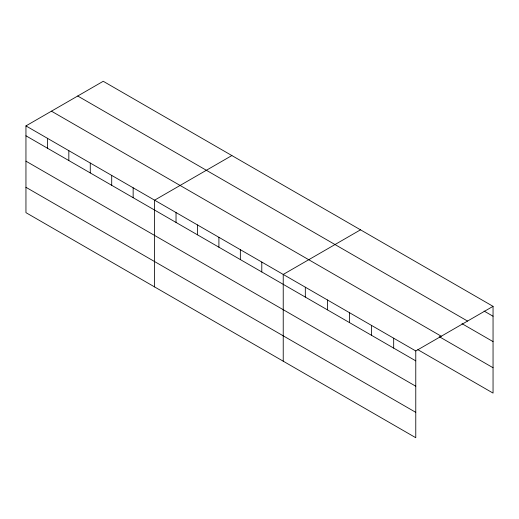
<?xml version="1.0" encoding="UTF-8"?>
<svg xmlns="http://www.w3.org/2000/svg" width="519" height="519" viewBox="0 0 519 519"><rect width="100%" height="100%" fill="white"/><g stroke="black" fill="none" stroke-linecap="round" stroke-linejoin="round"><path stroke-width="0.78" d="M25.95 125.903L415.771 350.961L415.771 437.718L25.95 212.654L25.95 125.903L103.229 81.282L493.05 306.346L493.05 393.097L417.808 349.657M231.87 155.557L154.591 200.172L154.591 286.923M360.51 229.826L283.231 274.441L283.231 361.198M415.771 350.961L493.05 306.346M484.078 311.063L493.05 316.24M77.727 96.009L467.548 321.066M461.988 323.668L493.05 341.606M51.452 111.176L441.273 336.241M439.204 336.649L493.05 367.737M25.95 135.796L415.771 360.861M25.95 161.162L415.771 386.22M25.95 187.294L415.771 412.352M393.681 338.206L393.681 348.106M371.591 325.452L371.591 335.352M349.501 312.704L349.501 322.597M327.411 299.95L327.411 309.843M305.321 287.195L305.321 297.089M261.79 262.063L261.79 271.962M240.349 249.684L240.349 259.578M218.908 237.306L218.908 247.2M197.473 224.928L197.473 234.822M176.032 212.55L176.032 222.443M133.149 187.794L133.149 197.687M111.708 175.416L111.708 185.309M90.267 163.037L90.267 172.931M68.832 150.659L68.832 160.553M47.391 138.281L47.391 148.175"/></g></svg>
